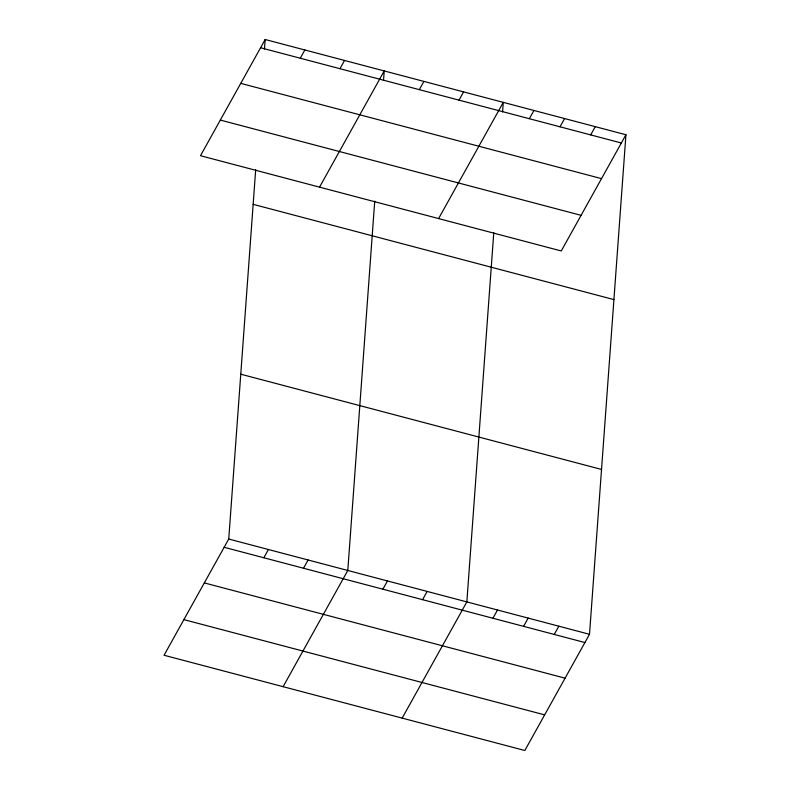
<?xml version="1.0" encoding="UTF-8"?>
<svg xmlns="http://www.w3.org/2000/svg" width="790" height="790" viewBox="0 0 790 790"><rect width="100%" height="100%" fill="white"/><g stroke="black" fill="none" stroke-linecap="round" stroke-linejoin="round"><path stroke-width="1.19" d="M625.937 134.754L561.255 250.963L200.492 155.709L265.173 39.5L625.937 134.754L589.508 634.291L524.827 750.5L164.063 655.246L228.744 539.037L255.684 169.702M264.482 49.059L265.173 39.5M374.727 201.144L347.798 570.469L283.116 686.678M383.525 80.491L384.226 70.932L319.545 187.141M493.78 232.576L466.851 601.901L402.169 718.11M502.578 111.923L503.279 102.364L438.598 218.573M300.269 58.223L304.861 49.977M339.947 68.7L344.539 60.455M419.322 89.655L423.914 81.41M459 100.133L463.592 91.887M263.84 557.77L268.432 549.514M529.349 118.707L533.941 110.462M303.518 568.247L308.11 559.992M560.011 126.805L564.603 118.559M590.683 134.902L595.275 126.657M382.893 589.202L387.485 580.946M422.571 599.679L427.163 591.424M492.921 618.254L497.512 609.999M523.582 626.351L528.174 618.096M554.254 634.439L558.846 626.194M260.582 47.746L621.345 143M240.753 83.375L601.516 178.629M220.321 120.08L581.085 215.334M253.156 204.343L613.919 299.598M240.762 374.193L601.526 469.438M228.744 539.037L589.508 634.291M224.153 547.292L584.916 642.537M204.324 582.911L565.087 678.166M183.892 619.627L544.656 714.871"/></g></svg>
